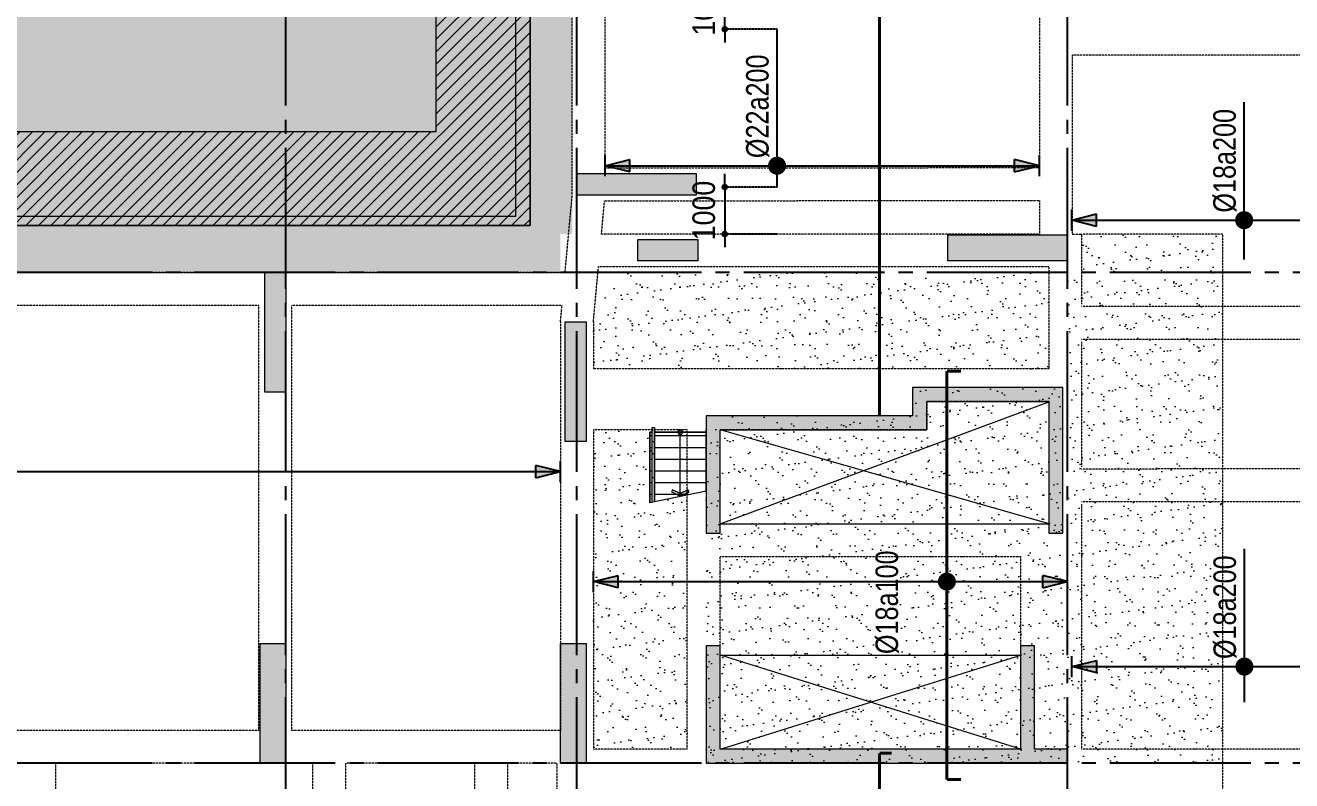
# Model space of a CAD drawing. Header units: millimetres. Extents: x -3819597 to -2591384, y 582389 to 820195.
# Drawn here: x -2701407 to -2674432, y 621859 to 637944 of the extents above; entities that cross this region are included whole.
import ezdxf
from ezdxf.enums import TextEntityAlignment as Align
from ezdxf.xclip import XClip

# ---------------------------------------------------------------- set-up
doc = ezdxf.new("R2010")
doc.units = ezdxf.units.MM
doc.header["$MEASUREMENT"] = 0
doc.header["$XCLIPFRAME"] = 0
for name, pattern in [('CENTER', [2, 1.25, -0.25, 0.25, -0.25]), ('CHG_XX_Damsan_Ham 2$0$CHG_XX_Damsan_Ham 2$0$HIDDEN', [0.375, 0.25, -0.125]), ('CHG_XX_Damsan_Ham 2$0$MB Ham 2$0$Hidden21', [3, 2, -1]), ('CHG_XX_Luoi truc$0$MB_Luoi truc$0$Center101', [13, 10, -1, 1, -1]), ('DOT2', [0.125, 0, -0.125]), ('HIDDEN', [0.375, 0.25, -0.125])]:
    doc.linetypes.add(name, pattern=pattern)
doc.layers.get('0').update_dxf_attribs({"lineweight": 9})
doc.layers.get('Defpoints').update_dxf_attribs({"color": 10, "lineweight": 0})
for name, color, linetype in [('02HN. TEXT B', 1, 'Continuous'), ('08HN. SSS X', 6, 'Continuous'), ('12HN. GRID', 1, 'CENTER'), ("CHG_XX_Damsan_Ham 2$0$CHG_XX_Damsan_Ham 2$0$'S_General_Hatch_8", 8, 'Continuous'), ('CHG_XX_Damsan_Ham 2$0$MB Ham 2$0$Staircase', 30, 'Continuous'), ('CHG_XX_Damsan_Ham 2$0$MB Ham 2$0$Staircase Hidden', 34, 'CHG_XX_Damsan_Ham 2$0$MB Ham 2$0$Hidden21'), ('CHG_XX_Luoi truc$0$Grid', 34, 'Continuous'), ('CHG_XX_Luoi truc$0$Grid Line', 8, 'CHG_XX_Luoi truc$0$MB_Luoi truc$0$Center101'), ('dim', 51, 'Continuous')]:
    doc.layers.add(name, color=color, linetype=linetype)
for name, color, linetype, lineweight in [('CHG_XX_Cot_Ham 2$0$NS-Pier-H2', 150, 'Continuous', 13), ('CHG_XX_Cot_Ham 2$0$NS-Pier-H2 @ 1', 150, 'Continuous', 13), ('CHG_XX_Cot_Ham 2$0$NS-Pier-H2 @ 150', 150, 'Continuous', 13), ("CHG_XX_Damsan_Ham 2$0$CHG_XX_Damsan_Ham 2$0$'S_General_Hidden_1 Thin", 1, 'CHG_XX_Damsan_Ham 2$0$CHG_XX_Damsan_Ham 2$0$HIDDEN', 18), ('CHG_XX_Damsan_Ham 2$0$CHG_XX_Damsan_Ham 2$0$CHG_XX_Damsan_Ham 2$0$Start lo mo', 3, 'Continuous', 15), ('CHG_XX_Damsan_Ham 2$0$CHG_XX_Damsan_Ham 2$0$DBAO', 3, 'Continuous', 13), ('CHG_XX_Damsan_Ham 2$0$CHG_XX_Damsan_Ham 2$0$HATCH', 154, 'Continuous', 9), ('CHG_XX_Damsan_Ham 2$0$CHG_XX_Damsan_Ham 2$0$mach ngung thi cong', 6, 'Continuous', 13), ('CHG_XX_Damsan_Ham 2$0$CHG_XX_Damsan_Ham 2$0$Start lo mo', 3, 'Continuous', 15), ('CHG_XX_Damsan_Ham 2$0$HATCH', 57, 'Continuous', 9), ('CHG_XX_Damsan_Ham 2$0$mach ngung thi cong', 6, 'Continuous', 13), ('CHG_XX_Damsan_Ham 2$0$tam cap ram', 8, 'Continuous', 5), ('thep chay suot', 5, 'HIDDEN', 40)]:
    doc.layers.add(name, color=color, linetype=linetype, lineweight=lineweight)
doc.styles.add('[HN042014]STYLE', font='arial.ttf', dxfattribs={"width": 0.8})
doc.styles.add('CHG_XX_Luoi truc$0$MB_Luoi truc$0$Grid A-F$0$VNI-HelveCB', font='VHELVCB_0.TTF')
doc.styles.add('MB_Luoi truc$0$Arial_C', font='arial.ttf', dxfattribs={"width": 0.85})
doc.dimstyles.new('200', dxfattribs={"dimscale": 200, "dimtxt": 2.4, "dimasz": 0.7, "dimexe": 0.0003, "dimexo": 0, "dimgap": 1, "dimtad": 1, "dimdec": 0, "dimzin": 12, "dimdsep": 46, "dimtxsty": 'MB_Luoi truc$0$Arial_C', "dimblk": 'MB_Luoi truc$0$_Dot', "dimcen": 0.5, "dimclrd": 256, "dimclre": 8, "dimclrt": 1, "dimadec": 0, "dimazin": 0, "dimtfac": 1, "dimtdec": 0, "dimtix": 1, "dimtmove": 2, "dimatfit": 3, "dimldrblk": 'MB_Luoi truc$0$HTT Arrow 30', "dimfxl": 1, "dimtolj": 1, "dimtzin": 0, "dimlwe": -1, "dimarcsym": 0})

# ---------------------------------------------------------------- blocks, each defined once
blk = doc.blocks.new('*U683')
at = {"layer": '12HN. GRID', "linetype": 'Continuous'}
h = blk.add_hatch(color=256, dxfattribs=at)
h.dxf.hatch_style = 1
h.paths.add_polyline_path([(-44, 2334), (44, 2334), (0, 2510)])
h = blk.add_hatch(color=256, dxfattribs=at)
h.dxf.hatch_style = 1
h.paths.add_polyline_path([(0, -856.7), (44, -680.7), (-44, -680.7)])
for p, q in [((-75, 2510), (75, 2510)), ((-44, 2334), (0, 2510)), ((0, 2510), (0, -856.7)), ((0, 2510), (44, 2334)), ((-44, 2334), (44, 2334)), ((-44, -680.7), (44, -680.7)), ((-44, -680.7), (0, -856.7)), ((0, -856.7), (44, -680.7)), ((-75, -856.7), (75, -856.7))]:
    blk.add_line(p, q, dxfattribs=at)
at = {"layer": '12HN. GRID', "linetype": 'Continuous', "const_width": 64, "flags": 128}
blk.add_lwpolyline([(-32, 0, 1), (32, 0, 1)], format="xyb", close=True, dxfattribs=at)
at = {"layer": 'thep chay suot', "linetype": 'HIDDEN', "ltscale": 10}
blk.add_line((-1403.5, 0), (1492.7, 0), dxfattribs=at)
at = {"layer": 'thep chay suot', "linetype": 'ByBlock', "ltscale": 0.001}
for p, q in [((-1403.5, 0), (-1403.5, -100)), ((1492.7, 0), (1492.7, -100))]:
    blk.add_line(p, q, dxfattribs=at)
at = {"layer": '02HN. TEXT B', "linetype": 'ByBlock', "style": '[HN042014]STYLE', "width": 0.8, "flags": 8}
blk.add_attdef('1', text='', height=160, dxfattribs=at).set_placement((-514.6, 426.6), align=Align.MIDDLE_LEFT)
blk.add_attdef('0', text='', height=160, dxfattribs=at).set_placement((-351.3, 260), align=Align.MIDDLE_CENTER)
at = {"layer": 'Defpoints', "color": 9, "linetype": 'ByBlock', "style": '[HN042014]STYLE', "width": 0.8, "flags": 9}
for tag, p in [('2', (-13223.4, -1592.5)), ('3', (-13223.4, -1997.3)), ('4', (-13223.4, -2402)), ('5', (-13223.4, -2792.5))]:
    blk.add_attdef(tag, text='', height=250, dxfattribs=at).set_placement(p, align=Align.MIDDLE_CENTER)
blk = doc.blocks.new('*U689')
at = {"layer": 'thep chay suot', "linetype": 'HIDDEN', "ltscale": 10}
blk.add_line((-20797.7, 0), (2669, 0), dxfattribs=at)
at = {"layer": 'thep chay suot', "linetype": 'ByBlock', "ltscale": 0.001}
blk.add_line((-20797.7, 0), (-20797.7, 0), dxfattribs=at)
at = {"layer": '02HN. TEXT B', "linetype": 'ByBlock', "style": '[HN042014]STYLE', "width": 0.8, "flags": 8}
blk.add_attdef('1', text='', height=160, dxfattribs=at).set_placement((-938.4, 185.3), align=Align.MIDDLE_LEFT)
blk.add_attdef('0', text='', height=160, dxfattribs=at).set_placement((-351.3, 10.6), align=Align.MIDDLE_CENTER)
at = {"layer": 'Defpoints', "color": 9, "linetype": 'ByBlock', "style": '[HN042014]STYLE', "width": 0.8, "flags": 9}
for tag, p in [('2', (-9987.5, -1744.7)), ('3', (-9987.5, -2149.5)), ('4', (-9987.5, -2554.3)), ('5', (-9987.5, -2944.7))]:
    blk.add_attdef(tag, text='', height=250, dxfattribs=at).set_placement(p, align=Align.MIDDLE_CENTER)
blk = doc.blocks.new('*U690')
at = {"layer": '12HN. GRID', "linetype": 'Continuous'}
h = blk.add_hatch(color=256, dxfattribs=at)
h.dxf.hatch_style = 1
h.paths.add_polyline_path([(-44, 1971.4), (44, 1971.4), (0, 2147.4)])
h = blk.add_hatch(color=256, dxfattribs=at)
h.dxf.hatch_style = 1
h.paths.add_polyline_path([(0, -1335.9), (44, -1159.9), (-44, -1159.9)])
for p, q in [((-75, 2147.4), (75, 2147.4)), ((-44, 1971.4), (0, 2147.4)), ((0, 2147.4), (0, -1335.9)), ((0, 2147.4), (44, 1971.4)), ((-44, 1971.4), (44, 1971.4)), ((-44, -1159.9), (44, -1159.9)), ((-44, -1159.9), (0, -1335.9)), ((0, -1335.9), (44, -1159.9)), ((-75, -1335.9), (75, -1335.9))]:
    blk.add_line(p, q, dxfattribs=at)
at = {"layer": '12HN. GRID', "linetype": 'Continuous', "const_width": 64, "flags": 128}
blk.add_lwpolyline([(-32, 0, 1), (32, 0, 1)], format="xyb", close=True, dxfattribs=at)
at = {"layer": 'thep chay suot', "linetype": 'HIDDEN', "ltscale": 10}
blk.add_line((-6789.6, 0), (332, 0), dxfattribs=at)
at = {"layer": 'thep chay suot', "linetype": 'ByBlock', "ltscale": 0.001}
for p, q in [((-6789.6, 0), (-6789.6, 0)), ((332, 0), (332, -87.3))]:
    blk.add_line(p, q, dxfattribs=at)
at = {"layer": '02HN. TEXT B', "linetype": 'ByBlock', "style": '[HN042014]STYLE', "width": 0.8, "flags": 8}
blk.add_attdef('1', text='', height=160, dxfattribs=at).set_placement((-938.4, 185.3), align=Align.MIDDLE_LEFT)
blk.add_attdef('0', text='', height=160, dxfattribs=at).set_placement((-351.3, 10.6), align=Align.MIDDLE_CENTER)
at = {"layer": 'Defpoints', "color": 9, "linetype": 'ByBlock', "style": '[HN042014]STYLE', "width": 0.8, "flags": 9}
for tag, p in [('2', (-8911.6, -1744.7)), ('3', (-8911.6, -2149.5)), ('4', (-8911.6, -2554.3)), ('5', (-8911.6, -2944.7))]:
    blk.add_attdef(tag, text='', height=250, dxfattribs=at).set_placement(p, align=Align.MIDDLE_CENTER)
blk = doc.blocks.new('*U259')
at = {"layer": '12HN. GRID', "linetype": 'Continuous'}
h = blk.add_hatch(color=256, dxfattribs=at)
h.dxf.hatch_style = 1
h.paths.add_polyline_path([(0, -9631.9), (44, -9455.9), (-44, -9455.9)])
for p, q in [((0, 4984.8), (0, -9631.9)), ((-44, -9455.9), (44, -9455.9)), ((-44, -9455.9), (0, -9631.9)), ((0, -9631.9), (44, -9455.9)), ((-75, -9631.9), (75, -9631.9))]:
    blk.add_line(p, q, dxfattribs=at)
at = {"layer": '02HN. TEXT B', "linetype": 'ByBlock', "style": '[HN042014]STYLE', "width": 0.8, "flags": 8}
blk.add_attdef('1', text='', height=160, dxfattribs=at).set_placement((-824.1, 140), align=Align.MIDDLE_LEFT)
blk.add_attdef('0', text='', height=160, dxfattribs=at).set_placement((1102.5, 160), align=Align.MIDDLE_CENTER)
at = {"layer": 'Defpoints', "color": 9, "linetype": 'ByBlock', "style": '[HN042014]STYLE', "width": 0.8, "flags": 9}
for tag, p in [('2', (2608.4, 6154.9)), ('3', (2608.4, 5750.2)), ('4', (2608.4, 5345.4)), ('5', (2608.4, 4954.9))]:
    blk.add_attdef(tag, text='', height=250, dxfattribs=at).set_placement(p, align=Align.MIDDLE_CENTER)
blk = doc.blocks.new('*U262')
at = {"layer": '12HN. GRID', "linetype": 'Continuous'}
h = blk.add_hatch(color=256, dxfattribs=at)
h.dxf.hatch_style = 1
h.paths.add_polyline_path([(-44, 1045), (44, 1045), (0, 1221)])
h = blk.add_hatch(color=256, dxfattribs=at)
h.dxf.hatch_style = 1
h.paths.add_polyline_path([(0, -1862.3), (44, -1686.3), (-44, -1686.3)])
at = {"layer": '08HN. SSS X', "linetype": 'ByBlock', "ltscale": 10}
for p, q in [((-151.5, 0), (968.5, 0)), ((-151.5, 0), (-151.5, 0)), ((968.5, 0), (968.5, 0))]:
    blk.add_line(p, q, dxfattribs=at)
at = {"layer": '12HN. GRID', "linetype": 'Continuous'}
for p, q in [((-75, 1221), (75, 1221)), ((-44, 1045), (0, 1221)), ((0, 1221), (0, -1862.3)), ((0, 1221), (44, 1045)), ((-44, 1045), (44, 1045)), ((-44, -1686.3), (44, -1686.3)), ((-44, -1686.3), (0, -1862.3)), ((0, -1862.3), (44, -1686.3)), ((-75, -1862.3), (75, -1862.3))]:
    blk.add_line(p, q, dxfattribs=at)
at = {"layer": '12HN. GRID', "linetype": 'Continuous', "const_width": 64, "flags": 128}
blk.add_lwpolyline([(-32, 0, 1), (32, 0, 1)], format="xyb", close=True, dxfattribs=at)
at = {"layer": '02HN. TEXT B', "linetype": 'ByBlock', "style": '[HN042014]STYLE', "width": 0.8, "flags": 8}
blk.add_attdef('1', text='', height=160, dxfattribs=at).set_placement((53.8, 140), align=Align.MIDDLE_LEFT)
blk.add_attdef('0', text='', height=160, dxfattribs=at).set_placement((1102.5, 160), align=Align.MIDDLE_CENTER)
at = {"layer": 'Defpoints', "color": 9, "linetype": 'ByBlock', "style": '[HN042014]STYLE', "width": 0.8, "flags": 9}
for tag, p in [('2', (2293.3, 2422.8)), ('3', (2293.3, 2018)), ('4', (2293.3, 1613.3)), ('5', (2293.3, 1222.8))]:
    blk.add_attdef(tag, text='', height=250, dxfattribs=at).set_placement(p, align=Align.MIDDLE_CENTER)
blk = doc.blocks.new('MB_Luoi truc$0$_Dot')
at = {"color": 0, "linetype": 'ByBlock', "lineweight": -2}
blk.add_line((-0.5, 0), (-1, 0), dxfattribs=at)
at = {"color": 0, "linetype": 'ByBlock', "const_width": 0.5}
blk.add_lwpolyline([(-0.25, 0, 1), (0.25, 0, 1)], format="xyb", close=True, dxfattribs=at)
blk = doc.blocks.new('*D260')
at = {"layer": 'Defpoints', "color": 0, "transparency": 16777216}
for p in [(-2685394, 634500), (-2686508, 633499), (-2685394, 633499)]:
    blk.add_point(p, dxfattribs=at)
at = {"layer": 'dim', "lineweight": -2, "transparency": 16777216}
for p, q in [((-2686508, 634640), (-2686508, 634780)), ((-2686508, 634500), (-2686508, 633499)), ((-2686508, 633359), (-2686508, 633219))]:
    blk.add_line(p, q, dxfattribs=at)
at = {"layer": 'dim', "color": 8, "linetype": 'DOT2', "transparency": 16777216}
for p, q in [((-2685394, 634500), (-2686508, 634500)), ((-2685394, 633499), (-2686508, 633499))]:
    blk.add_line(p, q, dxfattribs=at)
at = {"layer": 'dim', "lineweight": -2, "transparency": 16777216, "xscale": 140, "yscale": 140, "zscale": 140}
for p, rotation in [((-2686508, 634500), 270), ((-2686508, 633499), 90)]:
    blk.add_blockref('MB_Luoi truc$0$_Dot', p, dxfattribs=dict(at, rotation=rotation))
at = {"layer": 'dim', "color": 1, "transparency": 16777216, "insert": (-2686953, 634000), "char_height": 480, "attachment_point": 5, "rotation": 90, "style": 'MB_Luoi truc$0$Arial_C'}
blk.add_mtext('\\A1;1000', dxfattribs=at)
blk = doc.blocks.new('MB_Luoi truc$0$HTT Arrow 30')
blk.add_hatch(color=256).paths.add_polyline_path([(-2.5, 0.375), (-2.5, -0.375), (0, 0)])
at = {"color": 0, "linetype": 'ByBlock', "lineweight": -2}
for p, q in [((0, 0), (-2.5, 0.375)), ((-2.5, -0.375), (-2.5, 0.375)), ((0, 0), (-2.5, -0.375))]:
    blk.add_line(p, q, dxfattribs=at)
blk = doc.blocks.new('*D261')
at = {"layer": 'Defpoints', "color": 0, "transparency": 16777216}
for p in [(-2686508, 638859), (-2685394, 638859), (-2685394, 637860)]:
    blk.add_point(p, dxfattribs=at)
at = {"layer": 'dim', "lineweight": -2, "transparency": 16777216}
for p, q in [((-2686508, 638999), (-2686508, 639139)), ((-2686508, 637860), (-2686508, 638859)), ((-2686508, 637720), (-2686508, 637580))]:
    blk.add_line(p, q, dxfattribs=at)
at = {"layer": 'dim', "color": 8, "linetype": 'DOT2', "transparency": 16777216}
for p, q in [((-2685394, 638859), (-2686508, 638859)), ((-2685394, 637860), (-2686508, 637860))]:
    blk.add_line(p, q, dxfattribs=at)
at = {"layer": 'dim', "lineweight": -2, "transparency": 16777216, "xscale": 140, "yscale": 140, "zscale": 140}
for p, rotation in [((-2686508, 638859), 270), ((-2686508, 637860), 90)]:
    blk.add_blockref('MB_Luoi truc$0$_Dot', p, dxfattribs=dict(at, rotation=rotation))
at = {"layer": 'dim', "color": 1, "transparency": 16777216, "insert": (-2686953, 638360), "char_height": 480, "attachment_point": 5, "rotation": 90, "style": 'MB_Luoi truc$0$Arial_C'}
blk.add_mtext('\\A1;1000', dxfattribs=at)
blk = doc.blocks.new('*U278')
at = {"layer": '12HN. GRID', "linetype": 'Continuous'}
h = blk.add_hatch(color=256, dxfattribs=at)
h.dxf.hatch_style = 1
h.paths.add_polyline_path([(-44, 1048.4), (44, 1048.4), (0, 1224.4)])
h = blk.add_hatch(color=256, dxfattribs=at)
h.dxf.hatch_style = 1
h.paths.add_polyline_path([(0, -2395.7), (44, -2219.7), (-44, -2219.7)])
at = {"layer": '08HN. SSS X', "linetype": 'ByBlock', "ltscale": 10}
for p, q in [((-279.6, 0), (837.1, 0)), ((-279.6, 0), (-279.6, 0)), ((837.1, 0), (837.1, 0))]:
    blk.add_line(p, q, dxfattribs=at)
at = {"layer": '12HN. GRID', "linetype": 'Continuous'}
for p, q in [((-75, 1224.4), (75, 1224.4)), ((-44, 1048.4), (0, 1224.4)), ((0, 1224.4), (0, -2395.7)), ((0, 1224.4), (44, 1048.4)), ((-44, 1048.4), (44, 1048.4)), ((-44, -2219.7), (44, -2219.7)), ((-44, -2219.7), (0, -2395.7)), ((0, -2395.7), (44, -2219.7)), ((-75, -2395.7), (75, -2395.7))]:
    blk.add_line(p, q, dxfattribs=at)
at = {"layer": '12HN. GRID', "linetype": 'Continuous', "const_width": 64, "flags": 128}
blk.add_lwpolyline([(-32, 0, 1), (32, 0, 1)], format="xyb", close=True, dxfattribs=at)
at = {"layer": '02HN. TEXT B', "linetype": 'ByBlock', "style": '[HN042014]STYLE', "width": 0.8, "flags": 8}
blk.add_attdef('1', text='', height=160, dxfattribs=at).set_placement((53.8, 140), align=Align.MIDDLE_LEFT)
blk.add_attdef('0', text='', height=160, dxfattribs=at).set_placement((1102.5, 160), align=Align.MIDDLE_CENTER)
at = {"layer": 'Defpoints', "color": 9, "linetype": 'ByBlock', "style": '[HN042014]STYLE', "width": 0.8, "flags": 9}
for tag, p in [('2', (2081.9, 2422.8)), ('3', (2081.9, 2018)), ('4', (2081.9, 1613.3)), ('5', (2081.9, 1222.8))]:
    blk.add_attdef(tag, text='', height=250, dxfattribs=at).set_placement(p, align=Align.MIDDLE_CENTER)
blk = doc.blocks.new('*U281')
at = {"layer": '12HN. GRID', "linetype": 'Continuous'}
h = blk.add_hatch(color=256, dxfattribs=at)
h.dxf.hatch_style = 1
h.paths.add_polyline_path([(-44, 1048.4), (44, 1048.4), (0, 1224.4)])
h = blk.add_hatch(color=256, dxfattribs=at)
h.dxf.hatch_style = 1
h.paths.add_polyline_path([(0, -4895.7), (44, -4719.7), (-44, -4719.7)])
at = {"layer": '08HN. SSS X', "linetype": 'ByBlock', "ltscale": 10}
for p, q in [((-252.3, 0), (837.1, 0)), ((-252.3, 0), (-252.3, 0)), ((837.1, 0), (837.1, 0))]:
    blk.add_line(p, q, dxfattribs=at)
at = {"layer": '12HN. GRID', "linetype": 'Continuous'}
for p, q in [((-75, 1224.4), (75, 1224.4)), ((-44, 1048.4), (0, 1224.4)), ((0, 1224.4), (0, -4895.7)), ((0, 1224.4), (44, 1048.4)), ((-44, 1048.4), (44, 1048.4)), ((-44, -4719.7), (44, -4719.7)), ((-44, -4719.7), (0, -4895.7)), ((0, -4895.7), (44, -4719.7)), ((-75, -4895.7), (75, -4895.7))]:
    blk.add_line(p, q, dxfattribs=at)
at = {"layer": '12HN. GRID', "linetype": 'Continuous', "const_width": 64, "flags": 128}
blk.add_lwpolyline([(-32, 0, 1), (32, 0, 1)], format="xyb", close=True, dxfattribs=at)
at = {"layer": '02HN. TEXT B', "linetype": 'ByBlock', "style": '[HN042014]STYLE', "width": 0.8, "flags": 8}
blk.add_attdef('1', text='', height=160, dxfattribs=at).set_placement((53.8, 140), align=Align.MIDDLE_LEFT)
blk.add_attdef('0', text='', height=160, dxfattribs=at).set_placement((1102.5, 160), align=Align.MIDDLE_CENTER)
at = {"layer": 'Defpoints', "color": 9, "linetype": 'ByBlock', "style": '[HN042014]STYLE', "width": 0.8, "flags": 9}
for tag, p in [('2', (2081.9, 2422.8)), ('3', (2081.9, 2018)), ('4', (2081.9, 1613.3)), ('5', (2081.9, 1222.8))]:
    blk.add_attdef(tag, text='', height=250, dxfattribs=at).set_placement(p, align=Align.MIDDLE_CENTER)
blk = doc.blocks.new('*U1035')
at = {"layer": 'CHG_XX_Cot_Ham 2$0$NS-Pier-H2 @ 1'}
h = blk.add_hatch(color=256, dxfattribs=at)
h.dxf.hatch_style = 1
h.paths.add_polyline_path([(450, 0), (0, 0), (0, -2550), (450, -2550)])
at = {"layer": 'CHG_XX_Cot_Ham 2$0$NS-Pier-H2 @ 150'}
h = blk.add_hatch(color=256, dxfattribs=at)
h.dxf.hatch_style = 1
h.paths.add_polyline_path([(450, 0), (0, 0), (0, -2550), (450, -2550)])
blk = doc.blocks.new('CHG_XX_Cot_Ham 2$0$Block A_C450x2250')
at = {"layer": 'CHG_XX_Cot_Ham 2$0$NS-Pier-H2'}
blk.add_lwpolyline([(450, -2550), (0, -2550), (0, 0), (450, 0)], close=True, dxfattribs=at)
blk.add_blockref('*U1035', (0, 0), dxfattribs=at)
blk = doc.blocks.new('*U1038')
at = {"layer": 'CHG_XX_Cot_Ham 2$0$NS-Pier-H2 @ 1'}
h = blk.add_hatch(color=256, dxfattribs=at)
h.dxf.hatch_style = 1
h.paths.add_polyline_path([(550, 0), (0, 0), (0, -2550), (550, -2550)])
at = {"layer": 'CHG_XX_Cot_Ham 2$0$NS-Pier-H2 @ 150'}
h = blk.add_hatch(color=256, dxfattribs=at)
h.dxf.hatch_style = 1
h.paths.add_polyline_path([(550, 0), (0, 0), (0, -2550), (550, -2550)])
blk = doc.blocks.new('CHG_XX_Cot_Ham 2$0$550x2550')
at = {"layer": 'CHG_XX_Cot_Ham 2$0$NS-Pier-H2'}
blk.add_lwpolyline([(550, -2550), (0, -2550), (0, 0), (550, 0)], close=True, dxfattribs=at)
blk.add_blockref('*U1038', (0, 0), dxfattribs=at)
blk = doc.blocks.new('*U1029')
at = {"layer": 'CHG_XX_Luoi truc$0$Grid Line'}
blk.add_line((0, 0), (0, 608), dxfattribs=at)
at = {"layer": 'CHG_XX_Luoi truc$0$Grid', "lineweight": -2, "style": 'CHG_XX_Luoi truc$0$MB_Luoi truc$0$Grid A-F$0$VNI-HelveCB'}
for tag, p in [('GRIDSUB', (0, 617)), ('GRID', (0, -9))]:
    blk.add_attdef(tag, text='', height=5, dxfattribs=at).set_placement(p, align=Align.MIDDLE)
blk = doc.blocks.new('*U1031')
at = {"layer": 'CHG_XX_Luoi truc$0$Grid Line'}
blk.add_line((0, 0), (0, 438), dxfattribs=at)
at = {"layer": 'CHG_XX_Luoi truc$0$Grid', "lineweight": -2, "style": 'CHG_XX_Luoi truc$0$MB_Luoi truc$0$Grid A-F$0$VNI-HelveCB'}
for tag, p in [('GRIDSUB', (0, 447)), ('GRID', (0, -9))]:
    blk.add_attdef(tag, text='', height=5, dxfattribs=at).set_placement(p, align=Align.MIDDLE)
blk = doc.blocks.new('CHG_XX_Luoi truc')
at = {"layer": 'CHG_XX_Luoi truc$0$Grid', "xscale": 300, "yscale": 300, "zscale": 300}
for p in [(70650, -12747), (76850, -12747), (87300, -12747)]:
    blk.add_blockref('*U1029', p, dxfattribs=at)
at = {"layer": 'CHG_XX_Luoi truc$0$Grid', "xscale": 300.0000000000013, "yscale": 300.0000000000013, "zscale": 300.0000000000013, "rotation": 90}
for p in [(110703, 22700), (110703, 12250)]:
    blk.add_blockref('*U1031', p, dxfattribs=at)
blk = doc.blocks.new('*U1041')
at = {"layer": 'CHG_XX_Cot_Ham 2$0$NS-Pier-H2 @ 1'}
h = blk.add_hatch(color=256, dxfattribs=at)
h.dxf.hatch_style = 1
h.paths.add_polyline_path([(78150, 23400), (78150, 22950), (79425, 22950), (79425, 23400)])
at = {"layer": 'CHG_XX_Cot_Ham 2$0$NS-Pier-H2 @ 150'}
h = blk.add_hatch(color=256, dxfattribs=at)
h.dxf.hatch_style = 1
h.paths.add_polyline_path([(78150, 23400), (78150, 22950), (79425, 22950), (79425, 23400)])
blk = doc.blocks.new('CHG_XX_Cot_Ham 2')
at = {"layer": 'CHG_XX_Cot_Ham 2$0$NS-Pier-H2'}
h = blk.add_hatch(color=256, dxfattribs=at)
h.dxf.hatch_style = 1
h.paths.add_polyline_path([(99639.2, 163400), (-10900, 163400), (-10900, 85450), (-300, 85450), (-300, 84050), (32350, 84050), (32350, -9000), (103575.5, -9000), (106050, -6022), (106050, 158254.3)])
h.paths.add_polyline_path([(99533.7, 163100), (105750, 158110.4), (105750, 90450), (105650, 90450), (105750, 90450), (105750, 13850), (105750, 13722.3), (105750, -5913.6), (103434.7, -8700), (93599.8, -8700), (93299.8, -8700), (32650, -8700), (32650, 84350), (0, 84350), (0, 85750), (-10600, 85750), (-10600, 163100), (93600, 163100)], flags=16)
h = blk.add_hatch(color=256, dxfattribs=at)
h.dxf.hatch_style = 1
h.paths.add_polyline_path([(84300, 19950), (86900, 19950), (86900, 17150), (87200, 17150), (87200, 20250), (84000, 20250), (84000, 19650), (79600, 19650), (79600, 17150), (79900, 17150), (79900, 19350), (84300, 19350)])
h = blk.add_hatch(color=256, dxfattribs=at)
h.dxf.hatch_style = 1
h.paths.add_polyline_path([(87300, 12550), (86600, 12550), (86600, 14750), (86300, 14750), (86300, 12550), (79900, 12550), (79900, 14750), (79600, 14750), (79600, 12250), (87300, 12250)])
blk.add_lwpolyline([(79425, 23400), (79425, 22950), (78150, 22950), (78150, 23400)], close=True, dxfattribs=at)
for points in [[(87200, 17150), (87200, 20250), (84000, 20250), (84000, 19650), (79600, 19650), (79600, 17150), (79900, 17150), (79900, 19350), (84300, 19350), (84300, 19950), (86900, 19950), (86900, 17150), (87200, 17150)], [(79600, 14750), (79600, 12250), (87300, 12250), (87300, 12550), (86600, 12550), (86600, 14750), (86300, 14750), (86300, 12550), (79900, 12550), (79900, 14750), (79600, 14750)]]:
    blk.add_lwpolyline(points, dxfattribs=at)
for name, p in [('CHG_XX_Luoi truc', (0, 0)), ('*U1041', (0, 0)), ('CHG_XX_Cot_Ham 2$0$Block A_C450x2250', (70200, 22700)), ('CHG_XX_Cot_Ham 2$0$Block A_C450x2250', (76600, 21650))]:
    blk.add_blockref(name, p, dxfattribs=at)
at = {"layer": 'CHG_XX_Cot_Ham 2$0$NS-Pier-H2', "xscale": -1, "rotation": 90}
blk.add_blockref('CHG_XX_Cot_Ham 2$0$Block A_C450x2250', (76850, 24800), dxfattribs=at)
at = {"layer": 'Defpoints', "rotation": 90}
blk.add_blockref('CHG_XX_Cot_Ham 2$0$550x2550', (84750, 22950), dxfattribs=at)
at = {"layer": 'Defpoints'}
for p in [(70100, 14800), (76500, 14800)]:
    blk.add_blockref('CHG_XX_Cot_Ham 2$0$550x2550', p, dxfattribs=at)
blk = doc.blocks.new('CHG_XX_Damsan_Ham 2$0$MB Ham 2$0$Arrow 60')
at = {"linetype": 'ByBlock', "lineweight": -2}
h = blk.add_hatch(color=0, dxfattribs=at)
h.paths.add_polyline_path([(1.88, 0.94), (1.65, 1.38), (0, 0.56), (-1.65, 1.38), (-1.88, 0.94), (0, 0)], flags=17)
h.paths.add_polyline_path([(1.65, 1.38), (1.88, 0.94), (0, 0), (-1.88, 0.94), (-1.65, 1.38), (0, 0.56)])
blk.add_hatch(color=0, dxfattribs=at).paths.add_polyline_path([(1.65, 1.38), (1.88, 0.94), (0, 0), (-1.88, 0.94), (-1.65, 1.38), (0, 0.56)])
at = {"color": 0, "linetype": 'ByBlock', "lineweight": -2}
blk.add_lwpolyline([(1.65, 1.38), (1.88, 0.94), (0, 0), (-1.88, 0.94), (-1.65, 1.38), (0, 0.56)], close=True, dxfattribs=at)
blk = doc.blocks.new('CHG_XX_Damsan_Ham 2$0$MB Ham 2$0$Dot')
at = {"linetype": 'ByBlock', "lineweight": -2}
h = blk.add_hatch(color=0, dxfattribs=at)
edge = h.paths.add_edge_path()
edge.add_arc((0, 0), 0.5, 0, 360)
at = {"color": 0, "linetype": 'ByBlock', "lineweight": -2}
blk.add_line((0, -1), (0, 1), dxfattribs=at)
blk.add_circle((0, 0), 0.5, dxfattribs=at)
blk = doc.blocks.new('*U966')
at = {"layer": 'CHG_XX_Damsan_Ham 2$0$tam cap ram'}
h = blk.add_hatch(dxfattribs=at)
h.set_pattern_fill('_USER', color=256, scale=250, angle=90, pattern_type=0)
h.set_pattern_definition([(90, (2200, 2550), (-250, 2e-14), [])])
h.paths.add_polyline_path([(1200, 2550), (3200, 2550), (3200, 1450), (1200, 1450)])
h.paths.add_polyline_path([(1200, 1400), (3200, 1400), (3200, 1350), (1200, 1350)])
h.paths.add_polyline_path([(1200, 1200), (3200, 1200), (3200, 1150), (1200, 1150)])
h.paths.add_polyline_path([(1200, 1100), (3200, 1100), (3200, 0), (1200, 0)])
at = {"layer": 'CHG_XX_Damsan_Ham 2$0$MB Ham 2$0$Staircase'}
for p, q in [((1200, 0), (1200, 1100)), ((3200, 0), (3200, 1100)), ((0, 0), (4400, 0))]:
    blk.add_line(p, q, dxfattribs=at)
at = {"layer": 'CHG_XX_Damsan_Ham 2$0$MB Ham 2$0$Staircase Hidden'}
for p, q in [((4400, 2550), (4400, 0)), ((4400, 1200), (4400, 1350))]:
    blk.add_line(p, q, dxfattribs=at)
at = {"layer": 'CHG_XX_Damsan_Ham 2$0$tam cap ram'}
for p, q in [((0, 0), (0, 2550)), ((0, 2550), (4400, 2550)), ((1200, 1450), (1200, 2550)), ((1598, 1350), (1848, 2550)), ((1700, 1350), (1950, 2550)), ((3200, 1450), (3200, 2550)), ((600, 550), (600, 2000)), ((600, 2000), (3800, 2000)), ((3800, 550), (3800, 2000)), ((1100, 1100), (1100, 1450)), ((1100, 1450), (3300, 1450)), ((1150, 1150), (1150, 1400)), ((1150, 1400), (3250, 1400)), ((1200, 1150), (1200, 1400)), ((1200, 1400), (1200, 1350)), ((1200, 1350), (3200, 1350)), ((3200, 1150), (3200, 1400)), ((3250, 1150), (3250, 1400)), ((3300, 1100), (3300, 1450)), ((1100, 1100), (3300, 1100)), ((1150, 1150), (3250, 1150)), ((1200, 1200), (3200, 1200)), ((1200, 1200), (1200, 1150)), ((600, 550), (3800, 550))]:
    blk.add_line(p, q, dxfattribs=at)
for points in [[(1200, 2550), (3200, 2550), (3200, 1450), (1200, 1450)], [(1200, 1400), (3200, 1400), (3200, 1350), (1200, 1350)], [(1200, 1200), (3200, 1200), (3200, 1150), (1200, 1150)], [(1200, 1100), (3200, 1100), (3200, 0), (1200, 0)]]:
    blk.add_lwpolyline(points, close=True, dxfattribs=at)
for centre, start, end in [((1200, 1350), 90, 180), ((3200, 1350), 0, 90), ((1200, 1200), 180, 270), ((3200, 1200), 270, 0)]:
    blk.add_arc(centre, 1200, start, end, dxfattribs=at)
at = {"layer": 'CHG_XX_Damsan_Ham 2$0$tam cap ram', "yscale": 100, "zscale": 100}
for name, p, xscale, rotation in [('CHG_XX_Damsan_Ham 2$0$MB Ham 2$0$Arrow 60', (1835, 2000), 100, 270), ('CHG_XX_Damsan_Ham 2$0$MB Ham 2$0$Dot', (3200, 2000), 100, 270), ('CHG_XX_Damsan_Ham 2$0$MB Ham 2$0$Arrow 60', (3200, 550), -100, 90)]:
    blk.add_blockref(name, p, dxfattribs=dict(at, xscale=xscale, rotation=rotation))
blk = doc.blocks.new('CHG_XX_Damsan_Ham 2$0$ArchStaireH2')
at = {"layer": 'CHG_XX_Damsan_Ham 2$0$tam cap ram'}
blk.add_lwpolyline([(66200, -123190), (66200, -121650), (66250, -121650), (66250, -123179)], dxfattribs=at)
ref = blk.add_blockref('*U966', (64800, -124950), dxfattribs=dict(at, xscale=-1, rotation=270))
XClip(ref).set_block_clipping_path([(3250, 1350), (3249.9999999999, 2550), (1945, 2550), (1695, 1349)])
blk = doc.blocks.new('CHG_XX_Damsan_Ham 2', base_point=(3089256, -609981))
at = {"layer": "CHG_XX_Damsan_Ham 2$0$CHG_XX_Damsan_Ham 2$0$'S_General_Hatch_8"}
h = blk.add_hatch(dxfattribs=at)
h.set_pattern_fill('CROSS', color=256, scale=2000)
edge = h.paths.add_edge_path()
edge.add_line((76750, 42625), (76750, 65250))
edge.add_line((76750, 65250), (76750, 65850))
edge.add_line((76750, 65850), (77900, 65850))
edge.add_line((77900, 65850), (77900, 89350))
edge.add_line((77900, 89350), (76850, 89350))
edge.add_line((76850, 89350), (76850, 90650))
edge.add_line((76850, 90650), (76852, 131950))
edge.add_line((76852, 131950), (51950, 131950))
edge.add_line((51950, 131950), (51950, 130600))
edge.add_line((51950, 130600), (22700, 130600))
edge.add_line((22700, 130600), (22700, 84050))
edge.add_line((22700, 84050), (32350, 84050))
edge.add_line((32350, 84050), (32350, 22700))
edge.add_line((32350, 22700), (76500, 22700))
edge.add_line((76500, 22700), (76500, 23518))
edge.add_line((76500, 23518), (76750, 23518))
edge.add_line((76750, 23518), (76750, 42625))
edge.add_line((76750, 42625), (76750, 43198))
at = {"layer": 'CHG_XX_Damsan_Ham 2$0$CHG_XX_Damsan_Ham 2$0$HATCH'}
h = blk.add_hatch(dxfattribs=at)
h.set_pattern_fill('ANSI31', color=256, scale=1500)
h.set_pattern_definition([(45, (-2702289.21, 609981.01), (-132.582521, 132.582521), [])])
h.paths.add_polyline_path([(32350, 25700), (73852, 25700), (73852, 127600), (25700, 127600), (25700, 84350), (23700, 84350), (23700, 129600), (75851, 129600), (75851, 23700), (32350, 23700)])
at = {"layer": 'CHG_XX_Damsan_Ham 2$0$HATCH'}
h = blk.add_hatch(dxfattribs=at)
h.set_pattern_fill('AR-SAND', color=256, scale=262.5)
h.paths.add_polyline_path([(90600, 23519), (87600, 23519), (87600, 22700), (90600, 22700)])
h = blk.add_hatch(dxfattribs=at)
h.set_pattern_fill('AR-SAND', color=256, scale=262.5)
h.paths.add_polyline_path([(86900, 22700), (77450, 22700), (77450, 22000), (77200, 22000), (77200, 20650), (86900, 20649)])
h = blk.add_hatch(dxfattribs=at)
h.set_pattern_fill('AR-SAND', color=256, scale=262.5)
h.paths.add_polyline_path([(90600, 22700), (87300, 22700), (87300, 12250), (90600, 12250)])
h = blk.add_hatch(dxfattribs=at)
h.set_pattern_fill('AR-SAND', color=256, scale=262.5)
h.paths.add_polyline_path([(86900, 17150), (87200, 17150), (87200, 20250), (84000, 20250), (84000, 19650), (79600, 19650), (79600, 19300), (79600, 19300), (79600, 18050), (79600, 17150), (79900, 17150), (79900, 19350), (84300, 19350), (84300, 19950), (86900, 19949), (86900, 19950), (84300, 19950), (84300, 19350), (79900, 19350), (79900, 17350), (86900, 17350), (86900, 19949), (86900, 19949)])
h = blk.add_hatch(dxfattribs=at)
h.set_pattern_fill('AR-SAND', color=256, scale=262.5)
h.paths.add_polyline_path([(79200, 17967), (78500, 17821), (78500, 19300), (79000, 19300, -0.414214), (79050, 19350), (77200, 19350), (77200, 12550), (79200, 12550)])
h = blk.add_hatch(dxfattribs=at)
h.set_pattern_fill('AR-SAND', color=256, scale=262.5)
h.paths.add_polyline_path([(86300, 17350), (79900, 17350), (79900, 12550), (79900, 14250), (79900, 17150), (79600, 17150), (79600, 12250), (87300, 12250), (87450, 12550), (87300, 12550), (87200, 17350), (86300, 17350), (86300, 12550), (86300, 12550)])
at = {"layer": "CHG_XX_Damsan_Ham 2$0$CHG_XX_Damsan_Ham 2$0$'S_General_Hidden_1 Thin", "ltscale": 10}
for p, q in [((86700, 30600), (86700, 24934)), ((77450, 24925), (77450, 28875)), ((87400, 27325), (87400, 23519)), ((98250, 27325), (87400, 27325)), ((77450, 24925), (86700, 24934)), ((77373, 23518), (77438, 24225)), ((77438, 24225), (86700, 24234)), ((86700, 24234), (86700, 23519)), ((86700, 23519), (77373, 23518)), ((87400, 23519), (87600, 23519)), ((90600, 23519), (87600, 23519)), ((87600, 23519), (87600, 22025)), ((90600, 23519), (90600, 8850)), ((70075, 22700), (63001, 22700)), ((76500, 22700), (70775, 22700)), ((77200, 21650), (77308, 22818)), ((86900, 22819), (77308, 22818)), ((86900, 22819), (86900, 20649)), ((70075, 22000), (64725, 22000)), ((70075, 12950), (70075, 22000)), ((70775, 12950), (70775, 22000)), ((76532, 22000), (70775, 22000)), ((98250, 21975), (87600, 21975)), ((76500, 21650), (76500, 12950)), ((77200, 21650), (77200, 20650)), ((98250, 21275), (87600, 21275)), ((87600, 21225), (87600, 18564)), ((86900, 20649), (77200, 20650)), ((86900, 19949), (84300, 19950)), ((84300, 19950), (84300, 19350)), ((86900, 19950), (86900, 17350)), ((79200, 19350), (77200, 19350)), ((77200, 19350), (77200, 12550)), ((79200, 12552), (79200, 19350)), ((84300, 19350), (79900, 19350)), ((79900, 17350), (79900, 19350)), ((98250, 18521), (87600, 18514)), ((98250, 17821), (87600, 17814)), ((87600, 17764), (87600, 12550)), ((79900, 12550), (79900, 16650)), ((79900, 16650), (86299, 16650)), ((86299, 16650), (86300, 12550)), ((70075, 12950), (64725, 12950)), ((76500, 12950), (70775, 12950)), ((79200, 12550), (77200, 12550)), ((86300, 12550), (79900, 12550)), ((98250, 12550), (87600, 12550)), ((71225, 12250), (65750, 12250)), ((65750, 1300), (65750, 12250)), ((71225, 1300), (71225, 12250)), ((74675, 12250), (71925, 12250)), ((71925, 1300), (71925, 12250)), ((74675, 1300), (74675, 12250)), ((76425, 12250), (75375, 12250)), ((75375, 1300), (75375, 12250)), ((76425, 12250), (76425, 8850))]:
    blk.add_line(p, q, dxfattribs=at)
for points in [[(32350, 22700), (76597, 22700), (76750, 24350), (76750, 32950), (76750, 40700), (76750, 65850), (77900, 65850)], [(76500, 21650), (76532, 22000)]]:
    blk.add_lwpolyline(points, dxfattribs=at)
at = {"layer": 'CHG_XX_Damsan_Ham 2$0$CHG_XX_Damsan_Ham 2$0$CHG_XX_Damsan_Ham 2$0$Start lo mo'}
for p, q in [((79900, 17350), (86922, 19950)), ((79922, 19350), (86922, 17350)), ((79900, 17350), (86900, 17350)), ((79900, 14550), (86300, 14550)), ((86322, 14550), (79922, 12550)), ((79922, 14550), (86322, 12550))]:
    blk.add_line(p, q, dxfattribs=at)
at = {"layer": 'CHG_XX_Damsan_Ham 2$0$CHG_XX_Damsan_Ham 2$0$HATCH'}
blk.add_lwpolyline([(32350, 25700), (73852, 25700), (73852, 127600), (25700, 127600), (25700, 84350), (23700, 84350), (23700, 129600), (75851, 129600), (75851, 23700), (32350, 23700), (32350, 25700)], dxfattribs=at)
at = {"layer": 'CHG_XX_Damsan_Ham 2$0$CHG_XX_Damsan_Ham 2$0$mach ngung thi cong'}
blk.add_lwpolyline([(38000, 23700), (75851, 23700), (75851, 50950), (99650, 50950), (99650, -100), (38000, -100)], close=True, dxfattribs=at)
at = {"layer": 'CHG_XX_Damsan_Ham 2$0$CHG_XX_Damsan_Ham 2$0$Start lo mo'}
for p, q in [((79900, 17350), (86900, 17350)), ((79900, 14550), (86300, 14550))]:
    blk.add_line(p, q, dxfattribs=at)
at = {"layer": 'CHG_XX_Damsan_Ham 2$0$mach ngung thi cong'}
blk.add_lwpolyline([(38000, 23900), (75549, 23900), (75549, 50950), (99650, 50950), (99650, -100), (38000, -100)], close=True, dxfattribs=at)
at = {"layer": 'CHG_XX_Damsan_Ham 2$0$CHG_XX_Damsan_Ham 2$0$DBAO'}
blk.add_blockref('CHG_XX_Cot_Ham 2', (0, 0), dxfattribs=at)
at = {"layer": 'CHG_XX_Damsan_Ham 2$0$HATCH'}
for name, p in [('CHG_XX_Cot_Ham 2', (0, 0)), ('CHG_XX_Damsan_Ham 2$0$ArchStaireH2', (12250, 141050))]:
    blk.add_blockref(name, p, dxfattribs=at)

msp = doc.modelspace()

# ---------------------------------------------------------------- block references
at = {"layer": '08HN. SSS X', "linetype": 'Continuous'}
ref = msp.add_blockref('*U262', (-2685393.6, 634954.2), dxfattribs=dict(at, xscale=3, yscale=3, zscale=3, rotation=90))
ref.add_attrib('1', '%%c22a200', dxfattribs={"layer": '02HN. TEXT B', "linetype": 'ByBlock', "height": 480, "rotation": 90, "style": '[HN042014]STYLE', "width": 0.8}).set_placement((-2685813.6, 635115.4), align=Align.MIDDLE_LEFT)
ref = msp.add_blockref('*U278', (-2675443.6, 633794.9), dxfattribs=dict(at, xscale=3, yscale=3, zscale=3, rotation=90))
ref.add_attrib('1', '%%c18a200', dxfattribs={"layer": '02HN. TEXT B', "linetype": 'ByBlock', "height": 480, "rotation": 90, "style": '[HN042014]STYLE', "width": 0.8}).set_placement((-2675863.6, 633956.2), align=Align.MIDDLE_LEFT)
at = {"layer": '08HN. SSS X', "linetype": 'Continuous', "xscale": 3, "yscale": 3, "zscale": 3, "rotation": 90}
msp.add_blockref('*U259', (-2718902.3, 628440.3), dxfattribs=at)
at = {"layer": '08HN. SSS X', "linetype": 'Continuous'}
ref = msp.add_blockref('*U281', (-2675438, 624287.8), dxfattribs=dict(at, xscale=3, yscale=3, zscale=3, rotation=90))
ref.add_attrib('1', '%%c18a200', dxfattribs={"layer": '02HN. TEXT B', "linetype": 'ByBlock', "height": 480, "rotation": 90, "style": '[HN042014]STYLE', "width": 0.8}).set_placement((-2675858, 624449), align=Align.MIDDLE_LEFT)
at = {"layer": 'dim'}
msp.add_blockref('CHG_XX_Damsan_Ham 2', (322749.3, 0), dxfattribs=at)
at = {"layer": 'thep chay suot', "xscale": 3, "yscale": 3, "zscale": 3, "rotation": 90}
msp.add_blockref('*U689', (-2683214.5, 692024.1), dxfattribs=at)
at = {"layer": 'thep chay suot'}
ref = msp.add_blockref('*U683', (-2681776.6, 626098.2), dxfattribs=dict(at, xscale=3, yscale=3, zscale=3, rotation=90))
ref.add_attrib('1', '%%c18a100', dxfattribs={"layer": '02HN. TEXT B', "linetype": 'ByBlock', "height": 480, "rotation": 90, "style": '[HN042014]STYLE', "width": 0.8}).set_placement((-2683056.5, 624554.3), align=Align.MIDDLE_LEFT)
ref = msp.add_blockref('*U690', (-2683214.5, 621447.2), dxfattribs=dict(at, xscale=3, yscale=3, zscale=3, rotation=90))
ref.add_attrib('1', '%%c18a200', dxfattribs={"layer": '02HN. TEXT B', "linetype": 'ByBlock', "height": 480, "rotation": 90, "style": '[HN042014]STYLE', "width": 0.8}).set_placement((-2683770.4, 618631.9), align=Align.MIDDLE_LEFT)

# ---------------------------------------------------------------- dimensions: what is measured, and where the dimension line sits
at = {"layer": 'dim'}
for base, p1, p2, picture, middle in [((-2686507.9, 638859.5), (-2685393.6, 637859.7), (-2685393.7, 638859.5), '*D261', (-2686953, 638359.6)), ((-2686507.9, 633499.5), (-2685393.6, 634499.6), (-2685393.6, 633499.5), '*D260', (-2686953, 633999.6))]:
    dim = msp.add_linear_dim(base=base, p1=p1, p2=p2, angle=90, dimstyle='200', dxfattribs=at)
    dim.commit()
    dim.dimension.update_dxf_attribs({"geometry": picture, "text_midpoint": middle})

doc.saveas('drawing.dxf')
